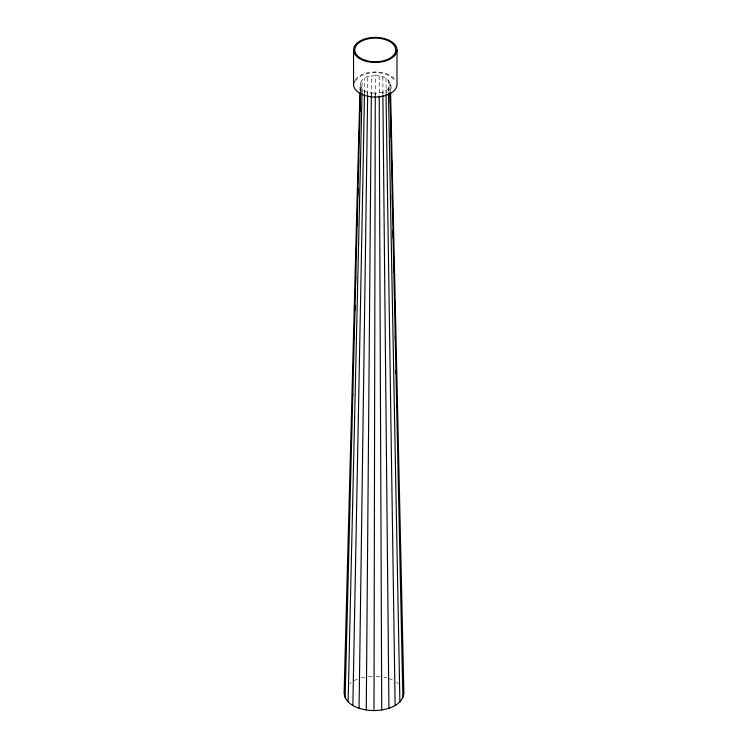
<?xml version="1.0" encoding="UTF-8"?>
<svg xmlns="http://www.w3.org/2000/svg" width="748" height="748" viewBox="0 0 748 748"><rect width="100%" height="100%" fill="white"/><g stroke="black" fill="none" stroke-linecap="round" stroke-linejoin="round"><path stroke-width="0.56" stroke-dasharray="3.74 2.81" d="M375.225 95.585L375.272 75.735C384.407 75.267 393.448 81.158 390.578 91.48M375.262 95.557L375.272 93.229C381.069 93.07 389.381 91.275 390.419 84.477M371.176 95.894L371.345 76.025L375.272 75.735M371.326 95.258L371.345 92.93C357.198 92.397 357.198 76.558 371.345 76.025M367.446 94.426L367.689 76.904M367.661 94.388L367.689 92.051M364.257 93.481L364.556 78.297M364.51 92.995L364.556 90.667M362.069 92.359L362.144 88.853M361.845 92.939L362.144 80.101M359.966 90.312L360.115 84.477M360.396 91.546L360.63 82.215M360.517 91.406L360.63 86.74M349.699 683.522L351.279 682.335M353.898 680.68L358.021 678.857M361.116 677.903L365.23 676.921M368.474 676.501L372.897 676.173M371.345 92.93L375.272 93.229M376.207 676.257L380.629 676.585M383.799 677.164L386.884 677.903M388.941 678.399L394.103 680.68M396.721 682.335L398.301 683.522M389.904 82.215L390.101 91.546M389.904 86.74L389.998 91.415M388.39 80.101L388.633 92.939M388.39 88.853L388.455 92.359M385.977 78.297L386.211 93.481M385.977 90.667L386.015 92.995M382.845 76.904L383.023 94.426M382.845 92.051L382.864 94.388M379.189 76.025L379.273 95.894M355.207 79.681A21.72 12.538 0 0 1 375.272 71.939A21.72 12.538 0 0 1 395.337 79.681M355.496 81.42A20.467 11.818 0 0 1 375.272 72.659A20.467 11.818 0 0 1 395.038 81.42"/><path stroke-width="1.12" d="M359.9 92.64L344.108 693.34C346.165 706.757 362.556 710.301 374 710.6L375.262 96.726M366.268 710.011L371.317 96.427M359.059 708.291L367.642 95.557M352.86 705.542L364.491 94.164M348.11 701.97L362.041 93.519M352.617 396.047L352.673 393.71M353.327 368.044L353.421 364.547M354.075 338.881L354.197 334.216M354.786 310.878L354.935 305.044M355.506 282.875L355.683 275.881M356.254 253.712L356.431 246.709M356.964 225.709L357.179 217.546M357.712 196.546L357.918 188.384M358.423 168.543L358.666 159.212M359.143 140.549L359.414 130.049M359.891 111.377L360.153 100.877M345.127 697.809L360.489 92.574M374 710.6C385.444 710.301 401.835 706.757 403.892 693.34L390.596 92.64M390.129 92.715L390.353 103.215M390.821 125.383L391.073 137.043M391.578 160.381L391.802 170.881M392.326 195.378L392.522 204.709M393.074 230.384L393.242 238.547M393.822 265.381L393.972 272.375M394.57 300.378L394.692 306.213M395.318 335.375L395.411 340.041M396.066 370.382L396.141 373.878M396.814 405.379L396.861 407.716M390.026 92.584L402.873 697.809M388.474 93.519L399.89 701.97M386.033 94.164L395.14 705.542M382.883 95.557L388.941 708.291M379.208 96.436L381.732 710.011M396.992 49.938A21.72 12.538 0 0 1 364.407 60.803A21.72 12.538 0 0 1 364.407 39.083A21.72 12.538 0 0 1 396.992 49.938L396.992 84.477A21.72 12.538 0 0 1 372.429 96.913A21.72 12.538 0 0 1 354.29 81.233M353.552 49.938L353.552 84.477M365.033 60.177A20.467 11.818 0 0 0 395.739 49.938A20.467 11.818 0 0 0 365.033 39.709A20.467 11.818 0 0 0 365.033 60.177"/></g></svg>
